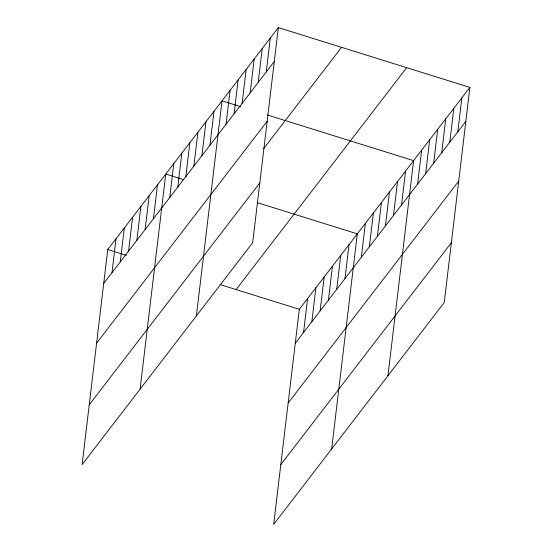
<?xml version="1.0" encoding="UTF-8"?>
<svg xmlns="http://www.w3.org/2000/svg" width="552" height="552" viewBox="0 0 552 552"><rect width="100%" height="100%" fill="white"/><g stroke="black" fill="none" stroke-linecap="round" stroke-linejoin="round"><path stroke-width="0.83" d="M278.325 27.6L107.757 249.511L82.11 464.598L252.678 242.687L278.325 27.6L469.89 87.402L444.243 302.489L273.675 524.4L299.322 309.313L469.89 87.402M111.994 272.647L116.037 238.726M120.281 261.869L124.324 227.948M128.568 251.091L132.611 217.171M136.848 240.313L140.891 206.393M145.135 229.535L149.178 195.615M153.421 218.758L157.465 184.837M140.098 389.146L165.752 174.059L183.581 179.628M169.747 197.519L173.79 163.599M177.785 187.059L181.829 153.139M185.824 176.599L189.874 142.678M193.869 166.131L197.913 132.211M201.908 155.671L205.951 121.75M209.953 145.21L213.997 111.29M196.388 315.916L222.035 100.83L240.679 106.646M226.03 124.29L230.08 90.369M234.076 113.829L238.119 79.909M242.114 103.369L246.157 69.448M250.159 92.902L254.203 58.981M258.198 82.441L262.241 48.521M266.236 71.981L270.287 38.06M303.565 332.456L307.609 298.535M311.845 321.678L315.896 287.758M320.132 310.9L324.176 276.98M328.419 300.122L332.463 266.202M336.699 289.345L340.75 255.424M344.986 278.56L349.03 244.639M331.669 448.948L357.316 233.862L257.108 202.584M361.312 257.322L365.355 223.401M369.357 246.861L373.4 212.941M377.396 236.401L381.439 202.48M385.434 225.94L389.484 192.02M393.479 215.48L397.523 181.56M401.518 205.02L405.561 171.099M387.959 375.719L413.607 160.632L267.423 114.995M417.602 184.092L421.645 150.172M425.64 173.632L429.691 139.711M433.686 163.171L437.729 129.251M441.724 152.711L445.768 118.79M449.763 142.25L453.813 108.33M457.808 131.79L461.851 97.87M103.707 283.431L274.282 61.52M96.579 343.213L267.154 121.302M263.642 148.681L341.543 47.334M89.238 404.809L259.806 182.905M236.104 289.579L406.672 67.668M295.279 343.234L465.847 121.323M288.151 403.015L458.719 181.111M280.802 464.611L451.377 242.707M107.757 249.511L126.394 255.328M220.02 284.556L299.322 309.313"/></g></svg>
